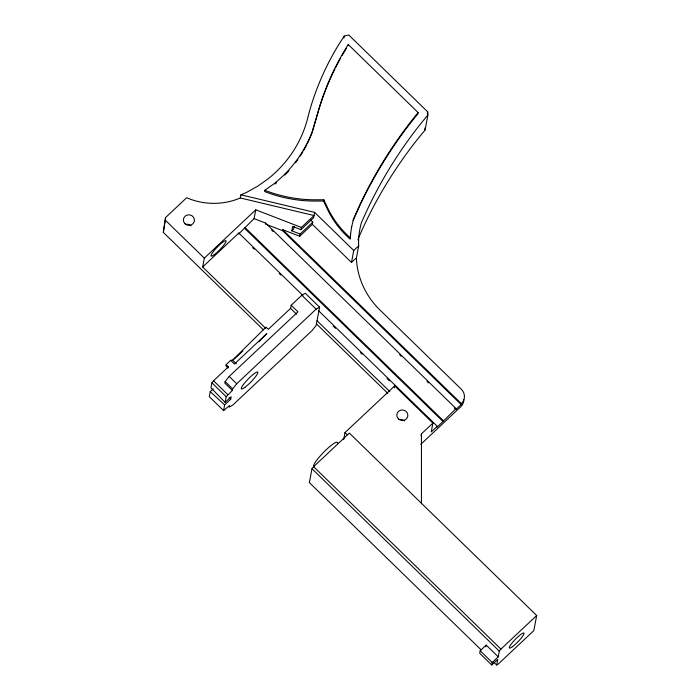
<?xml version="1.0" encoding="UTF-8"?>
<svg xmlns="http://www.w3.org/2000/svg" width="700" height="700" viewBox="0 0 700 700"><rect width="100%" height="100%" fill="white"/><g stroke="black" fill="none" stroke-linecap="round" stroke-linejoin="round"><path stroke-width="1.05" d="M263.428 329.866L163.319 232.382L165.576 217.543L186.655 197.732A65.468 62.44 10.7 0 0 240.31 197.969L314.037 215.539L301.359 227.447L300.947 229.652L292.644 226.424L291.812 230.834L300.134 234.045L312.786 222.154L310.45 219.879M163.319 232.382L165.576 217.543M421.435 503.738L421.453 433.86L432.898 423.115L394.678 385.892L344.995 432.574L343.683 439.556M323.601 201.058L312.016 201.04A132.702 126.56 10.7 0 1 266.578 192.299L264.618 191.52L264.854 190.26L266.814 191.039A132.702 126.56 10.7 0 0 312.252 199.78L323.838 199.798L323.601 201.058L328.037 210.534A96.364 91.901 10.7 0 0 348.477 237.641L350.21 239.155L350.63 234.036M350.394 235.296L351.662 226.66M265.624 328.283L202.659 266.963L204.321 258.142L255.763 209.816L301.359 227.447M240.31 197.969L240.905 194.819L246.706 192.334L257.679 186.2L267.899 178.99A121.52 115.894 10.7 0 0 307.694 118.16L309.243 112.087A289.966 276.553 10.7 0 1 339.544 43.312L344.277 36.076L348.766 35L427.717 111.877L427.919 114.914L425.066 130.034L417.217 139.633A472.264 450.406 10.7 0 0 358.899 237.108M302.881 295.426L238.822 233.047L238.648 233.993L254.091 218.636L255.763 209.816M213.264 388.797L210.254 391.632L209.3 396.672L223.589 410.585L229.495 405.562L229.197 407.137L232.662 405.178L312.069 330.558L316.137 325.447L319.585 307.178L305.287 293.265L301.822 295.225L291.183 305.226L290.588 308.376L268.301 329.315L266.044 327.119L232.566 360.124L230.668 360.36L226.152 364.604L225.907 365.864L228.165 368.06L228.401 366.8L226.152 364.604M228.401 366.8L213.544 380.765L211.916 382.812L210.963 387.852L225.138 402.404L231.166 396.743L230.685 399.262L224.665 404.924L223.589 410.585M291.183 305.226L297.955 311.815L229.189 376.434L225.129 381.544L224.831 383.119L232.356 390.442L226.214 396.734L225.138 402.404M232.356 390.442L232.654 388.868L236.714 383.757L316.12 309.146L319.585 307.178M254.091 218.636L265.545 223.064L265.361 224.009L282.537 230.65L461.16 404.582L455.892 409.535L454.326 408.012M282.537 230.65L282.721 229.705L299.723 236.25L312.366 224.359L312.786 222.154M294.184 226.432L293.685 229.075L291.812 230.834M299.723 236.25L300.134 234.045M343.901 38.089L344.277 36.076M240.905 194.819L314.632 212.389L313.618 217.744L300.947 229.652M348.031 45.806L348.267 44.546L418.136 112.586L417.9 113.846L413.254 119.525A480.786 458.535 10.7 0 0 359.45 206.421L353.211 220.281M493.57 661.964L496.694 665L498.076 664.212L533.829 630.621L536.681 615.51L349.352 433.09L313.609 466.681L311.981 468.729L309.365 482.589L481.084 649.801M312.366 224.359L351.488 262.456L353.754 250.486L358.689 245.831L358.566 242.891A80.85 77.105 10.7 0 1 361.349 222.924A472.264 450.406 10.7 0 1 420.079 124.513L427.919 114.914M461.16 404.582L461.335 403.637A10.657 10.167 10.7 0 0 461.344 389.244L379.925 309.96A80.85 77.105 10.7 0 1 356.598 261.608L356.431 257.801L358.689 245.831M427.341 113.899L427.717 111.877M394.31 387.852L394.678 385.892M421.076 435.855L421.453 433.86M432.898 423.115L431.226 431.926L437.255 426.274L318.509 310.642M437.255 426.274L437.071 427.219L456.067 408.59L265.545 223.064M455.892 409.535L456.067 408.59M491.741 664.991L492.214 662.471L498.242 656.81L486.202 645.094L480.183 650.746L479.701 653.266L491.741 664.991L497.761 659.33L496.694 665M485.887 646.774L486.202 645.094M498.242 656.81L499.31 651.14L500.938 649.101L536.681 615.51M351.426 227.92L353.447 219.021L359.686 205.161A480.786 458.535 10.7 0 1 413.49 118.265L418.136 112.586M348.267 44.546L347.121 46.305A281.444 268.415 10.7 0 0 317.713 113.059L312.296 131.46A130.051 124.031 10.7 0 1 273.63 184.065L264.854 190.26M258.685 341.906L266.796 333.611L234.43 364.026L230.668 360.36M351.488 262.456L356.431 257.801M202.659 266.963L238.822 233.047M234.194 359.109L242.865 350.971M420.761 444.36L460.74 406.787A10.657 10.167 10.7 0 0 463.864 399.639M350.446 237.895L348.714 236.381A96.364 91.901 10.7 0 1 328.274 209.274L323.838 199.798M229.084 397.784L230.685 399.262M210.254 391.632L224.665 404.924M314.632 212.389L353.754 250.486M282.721 229.705L461.335 403.637M271.609 230.09L273.175 231.612M399.674 354.786L401.231 356.309M427 381.404L428.558 382.918M244.843 227.395L443.275 420.613M244.668 228.34L443.091 421.558M301.822 295.225L316.12 309.146M252.709 247.686L254.266 249.209M279.265 273.551L280.831 275.074M333.174 326.043L335.519 328.326M360.517 352.669L362.075 354.191M387.074 378.534L389.419 380.817M317.03 320.723L389.874 391.668M316.435 323.873L387.713 393.286M290.588 308.376L296.608 314.239M165.576 220.421L204.321 258.142M344.995 432.574L347.252 434.779M232.566 360.124L236.329 363.79M229.189 376.434L236.714 383.757M313.609 466.681L500.938 649.101M225.129 381.544L232.654 388.868M311.981 468.729L499.31 651.14M213.544 380.765L227.832 394.686M211.916 382.812L226.214 396.734M480.183 650.746L492.214 662.471M424.926 128.013L425.066 130.034M185.692 224.402A5.539 5.285 10.7 0 1 191.039 225.864M313.766 466.611A16.896 2.896 -45.8 0 1 324.914 451.001A16.896 2.896 -45.8 0 1 337.47 443.275M325.132 91.21A281.444 268.415 10.7 0 0 317.467 114.319L312.06 132.72A130.051 124.031 10.7 0 1 307.265 143.754M325.5 90.265A281.444 268.415 10.7 0 1 334.967 68.897M335.877 67.086A281.444 268.415 10.7 0 1 340.664 58.1M342.169 55.44A281.444 268.415 10.7 0 1 346.342 48.431M306.775 144.725A130.051 124.031 10.7 0 1 303.887 150.071M302.864 151.821A130.051 124.031 10.7 0 1 300.178 156.117M297.902 159.477A130.051 124.031 10.7 0 1 295.505 162.759M289.047 170.625A130.051 124.031 10.7 0 1 284.848 175.088M276.57 182.726A130.051 124.031 10.7 0 1 274.995 184.039M399.131 419.562A5.539 5.285 10.7 0 1 404.477 421.024M357.998 239.907A80.85 77.105 10.7 0 1 358.496 238.044M512.435 646.704A10.447 1.794 -45.8 0 0 524.003 633.64A10.447 1.794 -45.8 0 0 513.441 641.358A10.447 1.794 -45.8 0 0 512.435 646.704M184.992 223.764A5.539 5.285 10.7 0 0 194.25 221.55A5.539 5.285 10.7 0 0 187.477 214.952A5.539 5.285 10.7 0 0 184.992 223.764M398.431 418.933A5.539 5.285 10.7 0 0 407.689 416.719A5.539 5.285 10.7 0 0 400.916 410.121A5.539 5.285 10.7 0 0 398.431 418.933M244.843 387.389A11.725 2.012 -45.8 0 0 257.828 372.715A11.725 2.012 -45.8 0 0 245.98 381.386A11.725 2.012 -45.8 0 0 244.843 387.389M214.261 254.678A10.657 1.829 -45.8 0 0 226.074 241.334A10.657 1.829 -45.8 0 0 215.294 249.218A10.657 1.829 -45.8 0 0 214.261 254.678"/></g></svg>
